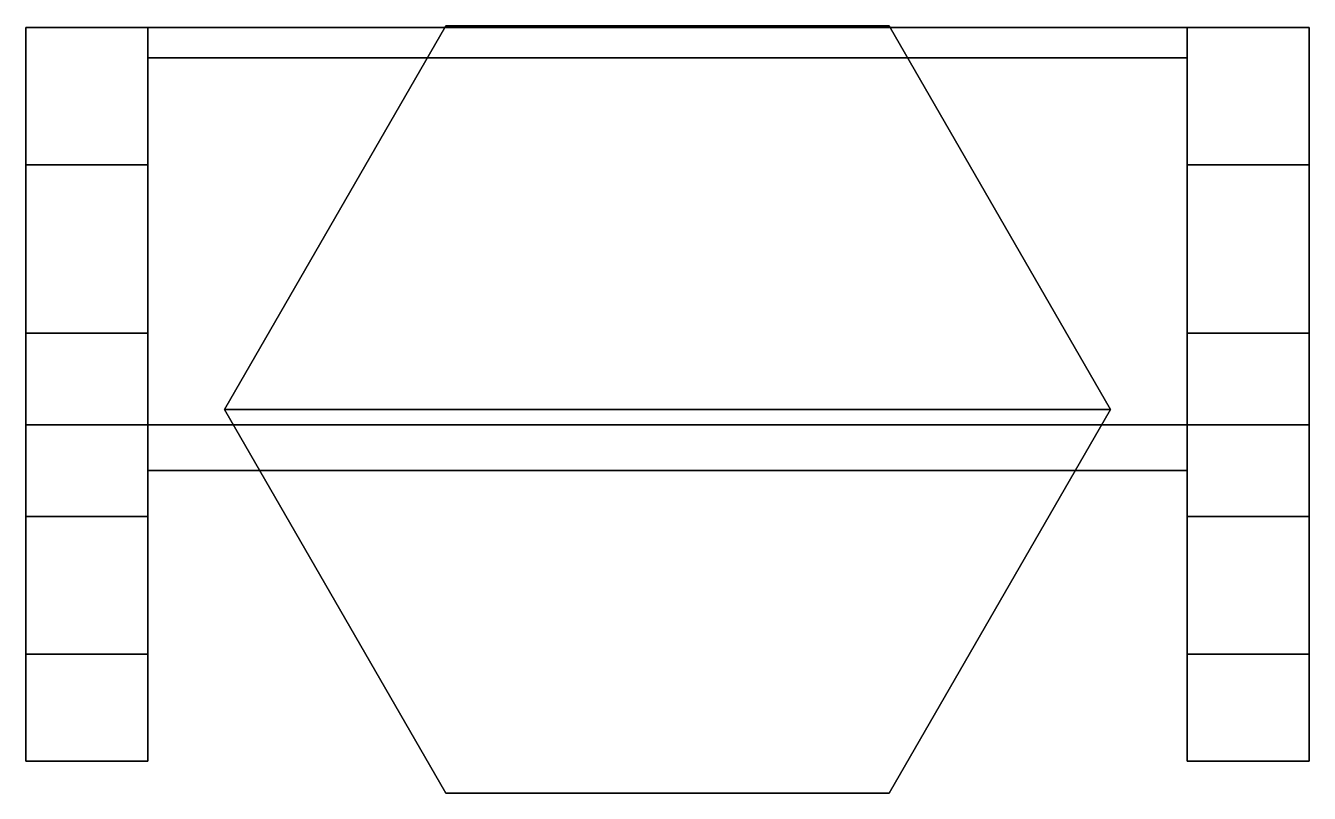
# Model space of a CAD drawing. Extents: x -0.42 to 0.42, y -0.251 to 0.251.
import ezdxf

# ---------------------------------------------------------------- set-up
doc = ezdxf.new("R2010")
doc.units = 0
doc.layers.add('TURRET', color=3, linetype='CONTINUOUS')

msp = doc.modelspace()

# ---------------------------------------------------------------- linework, layer by layer
at = {"layer": 'TURRET'}
for points in [[(-0.34, 0.16, 1.37), (-0.34, 0.25, 0.9), (-0.42, 0.25, 0.9), (-0.42, 0.16, 1.37)], [(-0.34, 0.25, 0.9), (-0.34, -0.01, 0.9), (-0.42, -0.01, 0.9), (-0.42, 0.25, 0.9)], [(-0.42, 0.25, 0.9), (-0.42, -0.01, 0.9), (-0.42, -0.23, 1.37), (-0.42, 0.16, 1.37)], [(-0.34, -0.23, 1.37), (-0.34, -0.01, 0.9), (-0.34, 0.25, 0.9), (-0.34, 0.16, 1.37)], [(0.34, 0.23, 0.98), (0.34, 0.25, 0.9), (-0.34, 0.25, 0.9), (-0.34, 0.23, 0.98)], [(0.34, 0.25, 0.9), (0.34, -0.01, 0.9), (-0.34, -0.01, 0.9), (-0.34, 0.25, 0.9)], [(-0.145, 0.25115, 0.8), (-0.29, 0, 0.8), (-0.29, 0, 0.9), (-0.145, 0.25115, 0.9)], [(-0.29, 0, 0.9), (0.29, 0, 0.9), (0.145, 0.25115, 0.9), (-0.145, 0.25115, 0.9)], [(-0.145, 0.25115, 0.8), (0.145, 0.25115, 0.8), (0.29, 0, 0.8), (-0.29, 0, 0.8)], [(0.145, 0.25115, 0.8), (-0.145, 0.25115, 0.8), (-0.145, 0.25115, 0.9), (0.145, 0.25115, 0.9)], [(0.29, 0, 0.8), (0.145, 0.25115, 0.8), (0.145, 0.25115, 0.9), (0.29, 0, 0.9)], [(0.34, 0.25, 0.9), (0.34, -0.01, 0.9), (0.34, -0.23, 1.37), (0.34, 0.16, 1.37)], [(0.42, 0.25, 0.9), (0.42, -0.01, 0.9), (0.34, -0.01, 0.9), (0.34, 0.25, 0.9)], [(0.42, 0.16, 1.37), (0.42, 0.25, 0.9), (0.34, 0.25, 0.9), (0.34, 0.16, 1.37)], [(0.42, -0.23, 1.37), (0.42, -0.01, 0.9), (0.42, 0.25, 0.9), (0.42, 0.16, 1.37)], [(-0.34, 0.23, 0.98), (-0.34, -0.04, 0.98), (0.34, -0.04, 0.98), (0.34, 0.23, 0.98)], [(-0.42, 0.16, 1.37), (-0.42, -0.23, 1.37), (-0.34, -0.23, 1.37), (-0.34, 0.16, 1.37)], [(-0.34, 0.16, 1.46), (-0.34, 0.16, 1.37), (-0.42, 0.16, 1.37), (-0.42, 0.16, 1.46)], [(-0.42, 0.16, 1.37), (-0.42, -0.23, 1.37), (-0.42, -0.16, 1.46), (-0.42, 0.16, 1.46)], [(-0.34, 0.05, 1.61), (-0.34, 0.16, 1.46), (-0.42, 0.16, 1.46), (-0.42, 0.05, 1.61)], [(-0.42, 0.16, 1.46), (-0.42, -0.16, 1.46), (-0.42, -0.07, 1.61), (-0.42, 0.05, 1.61)], [(-0.34, -0.16, 1.46), (-0.34, -0.23, 1.37), (-0.34, 0.16, 1.37), (-0.34, 0.16, 1.46)], [(-0.34, -0.07, 1.61), (-0.34, -0.16, 1.46), (-0.34, 0.16, 1.46), (-0.34, 0.05, 1.61)], [(0.34, 0.16, 1.46), (0.34, -0.16, 1.46), (0.34, -0.07, 1.61), (0.34, 0.05, 1.61)], [(0.42, 0.05, 1.61), (0.42, 0.16, 1.46), (0.34, 0.16, 1.46), (0.34, 0.05, 1.61)], [(0.34, 0.16, 1.37), (0.34, -0.23, 1.37), (0.34, -0.16, 1.46), (0.34, 0.16, 1.46)], [(0.42, 0.16, 1.46), (0.42, 0.16, 1.37), (0.34, 0.16, 1.37), (0.34, 0.16, 1.46)], [(0.42, -0.07, 1.61), (0.42, -0.16, 1.46), (0.42, 0.16, 1.46), (0.42, 0.05, 1.61)], [(0.42, -0.16, 1.46), (0.42, -0.23, 1.37), (0.42, 0.16, 1.37), (0.42, 0.16, 1.46)], [(-0.42, 0.05, 1.61), (-0.42, -0.07, 1.61), (-0.34, -0.07, 1.61), (-0.34, 0.05, 1.61)], [(0.34, 0.05, 1.61), (0.34, -0.07, 1.61), (0.42, -0.07, 1.61), (0.42, 0.05, 1.61)], [(-0.29, 0, 0.8), (-0.145, -0.25115, 0.8), (-0.145, -0.25115, 0.9), (-0.29, 0, 0.9)], [(-0.145, -0.25115, 0.9), (0.145, -0.25115, 0.9), (0.29, 0, 0.9), (-0.29, 0, 0.9)], [(-0.29, 0, 0.8), (0.29, 0, 0.8), (0.145, -0.25115, 0.8), (-0.145, -0.25115, 0.8)], [(0.145, -0.25115, 0.8), (0.29, 0, 0.8), (0.29, 0, 0.9), (0.145, -0.25115, 0.9)], [(-0.42, -0.23, 1.37), (-0.42, -0.01, 0.9), (-0.34, -0.01, 0.9), (-0.34, -0.23, 1.37)], [(-0.34, -0.04, 0.98), (-0.34, -0.01, 0.9), (0.34, -0.01, 0.9), (0.34, -0.04, 0.98)], [(0.34, -0.23, 1.37), (0.34, -0.01, 0.9), (0.42, -0.01, 0.9), (0.42, -0.23, 1.37)], [(-0.42, -0.07, 1.61), (-0.42, -0.16, 1.46), (-0.34, -0.16, 1.46), (-0.34, -0.07, 1.61)], [(0.34, -0.07, 1.61), (0.34, -0.16, 1.46), (0.42, -0.16, 1.46), (0.42, -0.07, 1.61)], [(-0.42, -0.16, 1.46), (-0.42, -0.23, 1.37), (-0.34, -0.23, 1.37), (-0.34, -0.16, 1.46)], [(0.34, -0.16, 1.46), (0.34, -0.23, 1.37), (0.42, -0.23, 1.37), (0.42, -0.16, 1.46)], [(-0.145, -0.25115, 0.8), (0.145, -0.25115, 0.8), (0.145, -0.25115, 0.9), (-0.145, -0.25115, 0.9)]]:
    msp.add_3dface(points, dxfattribs=at)

doc.saveas('drawing.dxf')
